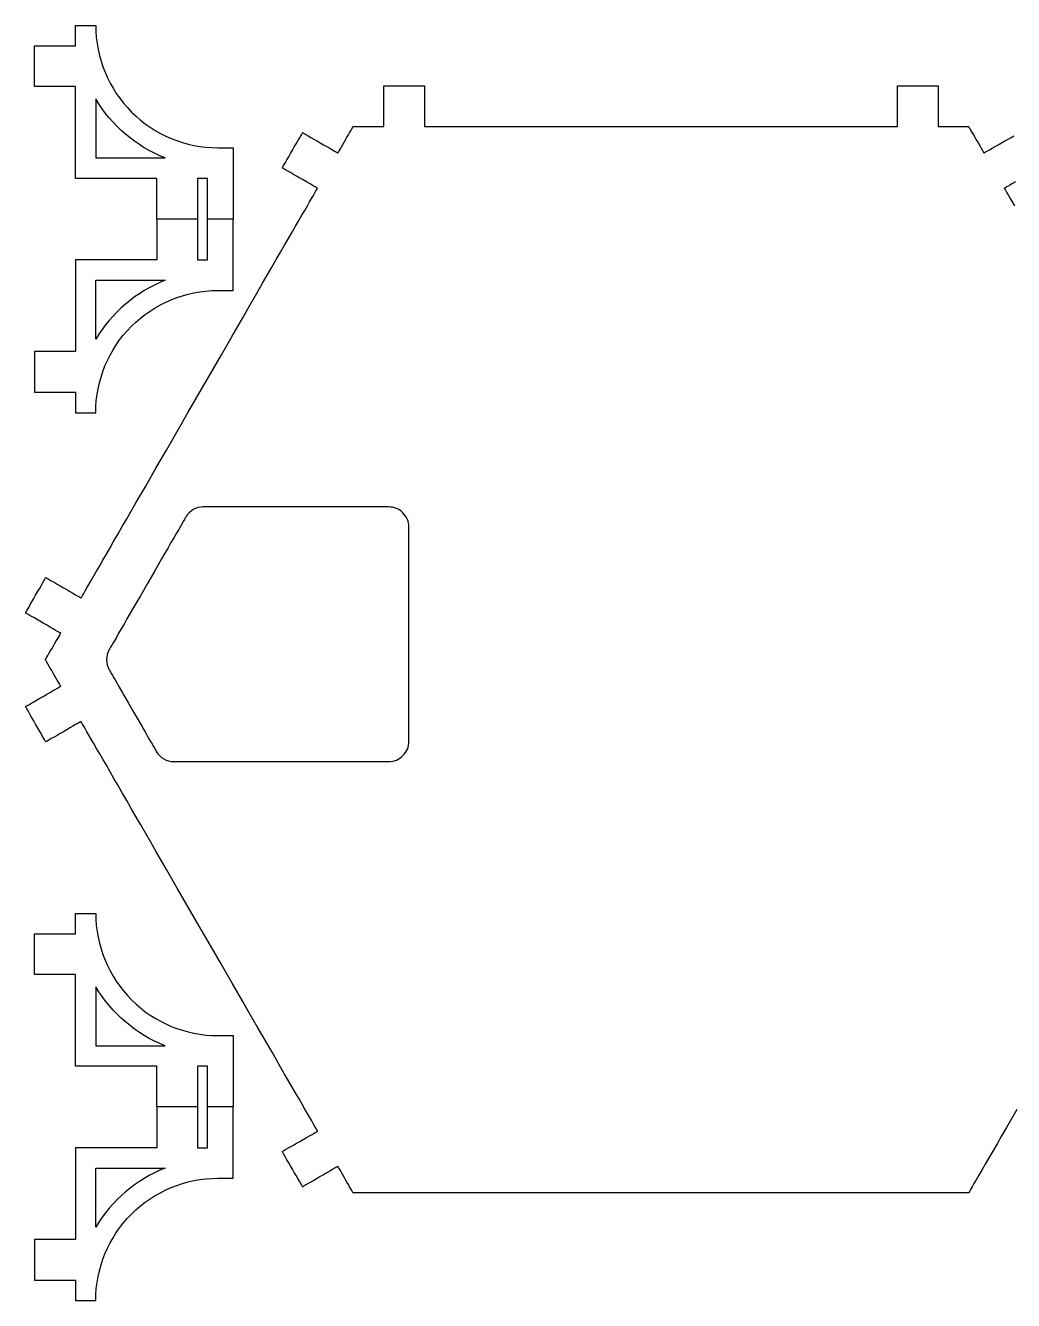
# Model space of a CAD drawing. Header units: millimetres. Extents: x 132 to 771, y 404 to 944.
# Drawn here: x 136.8 to 233.9, y 407.4 to 532.6 of the extents above; entities that cross this region are included whole.
import ezdxf

# ---------------------------------------------------------------- set-up
doc = ezdxf.new("R2010")
doc.units = ezdxf.units.MM
doc.header["$MEASUREMENT"] = 0
doc.layers.get('0').update_dxf_attribs({"linetype": 'CONTINUOUS', "true_color": 0xffffff})

msp = doc.modelspace()

# ---------------------------------------------------------------- linework, layer by layer
at = {"color": 7, "linetype": 'Continuous', "true_color": 0xffffff}
for points in [[(154.73, 517.57), (154.72, 517.57), (154.69, 517.57), (154.64, 517.57), (154.58, 517.57), (154.42, 517.57), (154.23, 517.57), (154.05, 517.57), (153.89, 517.57), (153.83, 517.57), (153.78, 517.57), (153.74, 517.57), (153.73, 517.57), (153.73, 517.56), (153.73, 517.53), (153.73, 517.47), (153.73, 517.4), (153.73, 517.31), (153.73, 517.2), (153.73, 516.95), (153.73, 516.64), (153.73, 516.31), (153.73, 515.94), (153.73, 515.57), (153.73, 515.2), (153.73, 514.84), (153.73, 514.5), (153.73, 514.2), (153.73, 513.94), (153.73, 513.83), (153.73, 513.74), (153.73, 513.67), (153.73, 513.62), (153.73, 513.58), (153.73, 513.57), (153.72, 513.57), (153.69, 513.57), (153.63, 513.57), (153.56, 513.57), (153.47, 513.57), (153.36, 513.57), (153.11, 513.57), (152.81, 513.57), (152.47, 513.57), (152.11, 513.57), (151.73, 513.57), (151.36, 513.57), (151, 513.57), (150.66, 513.57), (150.36, 513.57), (150.1, 513.57), (150, 513.57), (149.91, 513.57), (149.83, 513.57), (149.78, 513.57), (149.75, 513.57), (149.73, 513.57), (149.73, 513.58), (149.73, 513.62), (149.73, 513.67), (149.73, 513.74), (149.73, 513.83), (149.73, 513.94), (149.73, 514.2), (149.73, 514.5), (149.73, 514.84), (149.73, 515.2), (149.73, 515.57), (149.73, 515.94), (149.73, 516.31), (149.73, 516.64), (149.73, 516.95), (149.73, 517.2), (149.73, 517.31), (149.73, 517.4), (149.73, 517.47), (149.73, 517.53), (149.73, 517.56), (149.73, 517.57), (149.71, 517.57), (149.64, 517.57), (149.54, 517.57), (149.39, 517.57), (149.21, 517.57), (149, 517.57), (148.75, 517.57), (148.48, 517.57), (148.19, 517.57), (147.88, 517.57), (147.55, 517.57), (147.2, 517.57), (146.48, 517.57), (145.74, 517.57), (144.99, 517.57), (144.27, 517.57), (143.93, 517.57), (143.59, 517.57), (143.28, 517.57), (142.99, 517.57), (142.72, 517.57), (142.48, 517.57), (142.27, 517.57), (142.08, 517.57), (141.94, 517.57), (141.83, 517.57), (141.76, 517.57), (141.74, 517.57), (141.74, 517.6), (141.74, 517.67), (141.74, 517.79), (141.74, 517.96), (141.74, 518.16), (141.74, 518.4), (141.74, 518.67), (141.74, 518.98), (141.74, 519.31), (141.74, 519.66), (141.74, 520.03), (141.74, 520.42), (141.74, 521.23), (141.74, 522.07), (141.74, 522.91), (141.74, 523.72), (141.74, 524.11), (141.74, 524.48), (141.74, 524.84), (141.74, 525.17), (141.74, 525.47), (141.74, 525.74), (141.74, 525.98), (141.74, 526.18), (141.74, 526.35), (141.74, 526.47), (141.74, 526.55), (141.74, 526.57), (141.73, 526.57), (141.7, 526.57), (141.64, 526.57), (141.57, 526.57), (141.48, 526.57), (141.37, 526.57), (141.12, 526.57), (140.81, 526.57), (140.48, 526.57), (140.11, 526.57), (139.74, 526.57), (139.37, 526.57), (139.01, 526.57), (138.67, 526.57), (138.37, 526.57), (138.11, 526.57), (138, 526.57), (137.91, 526.57), (137.84, 526.57), (137.79, 526.57), (137.75, 526.57), (137.74, 526.57), (137.74, 526.58), (137.74, 526.62), (137.74, 526.67), (137.74, 526.74), (137.74, 526.83), (137.74, 526.94), (137.74, 527.2), (137.74, 527.5), (137.74, 527.84), (137.74, 528.2), (137.74, 528.57), (137.74, 528.94), (137.74, 529.31), (137.74, 529.64), (137.74, 529.95), (137.74, 530.2), (137.74, 530.31), (137.74, 530.4), (137.74, 530.47), (137.74, 530.53), (137.74, 530.56), (137.74, 530.57), (137.75, 530.57), (137.79, 530.57), (137.84, 530.57), (137.91, 530.57), (138, 530.57), (138.11, 530.57), (138.37, 530.57), (138.67, 530.57), (139.01, 530.57), (139.37, 530.57), (139.74, 530.57), (140.11, 530.57), (140.48, 530.57), (140.81, 530.57), (141.12, 530.57), (141.37, 530.57), (141.48, 530.57), (141.57, 530.57), (141.64, 530.57), (141.7, 530.57), (141.73, 530.57), (141.74, 530.57), (141.74, 530.59), (141.74, 530.66), (141.74, 530.76), (141.74, 530.88), (141.74, 531.04), (141.74, 531.2), (141.74, 531.57), (141.74, 531.94), (141.74, 532.11), (141.74, 532.26), (141.74, 532.39), (141.74, 532.49), (141.74, 532.55), (141.74, 532.57), (141.76, 532.57), (141.83, 532.57), (141.93, 532.57), (142.05, 532.57), (142.21, 532.57), (142.37, 532.57), (142.74, 532.57), (143.11, 532.57), (143.28, 532.57), (143.43, 532.57), (143.56, 532.57), (143.66, 532.57), (143.72, 532.57), (143.74, 532.57), (143.74, 532.57), (143.76, 531.98), (143.8, 531.38), (143.87, 530.8), (143.98, 530.22), (144.11, 529.64), (144.26, 529.08), (144.45, 528.52), (144.66, 527.98), (144.9, 527.44), (145.16, 526.92), (145.45, 526.41), (145.76, 525.91), (146.1, 525.43), (146.47, 524.96), (146.85, 524.51), (147.26, 524.08), (147.7, 523.67), (148.14, 523.28), (148.61, 522.92), (149.09, 522.58), (149.59, 522.27), (150.1, 521.98), (150.62, 521.72), (151.15, 521.48), (151.7, 521.27), (152.25, 521.09), (152.82, 520.93), (153.39, 520.8), (153.97, 520.7), (154.56, 520.63), (155.15, 520.59), (155.74, 520.57), (155.76, 520.57), (155.81, 520.57), (155.88, 520.57), (155.97, 520.57), (156.09, 520.57), (156.21, 520.57), (156.49, 520.57), (156.76, 520.57), (156.89, 520.57), (157, 520.57), (157.1, 520.57), (157.17, 520.57), (157.22, 520.57), (157.23, 520.57), (157.23, 520.56), (157.23, 520.54), (157.23, 520.5), (157.23, 520.44), (157.23, 520.29), (157.23, 520.1), (157.23, 519.88), (157.23, 519.62), (157.23, 519.35), (157.23, 519.07), (157.23, 518.79), (157.23, 518.52), (157.23, 518.27), (157.23, 518.04), (157.23, 517.85), (157.23, 517.7), (157.23, 517.65), (157.23, 517.6), (157.23, 517.58), (157.23, 517.57), (157.23, 517.56), (157.23, 517.53), (157.23, 517.47), (157.23, 517.4), (157.23, 517.31), (157.23, 517.2), (157.23, 516.95), (157.23, 516.64), (157.23, 516.31), (157.23, 515.94), (157.23, 515.57), (157.23, 515.2), (157.23, 514.84), (157.23, 514.5), (157.23, 514.2), (157.23, 513.94), (157.23, 513.83), (157.23, 513.74), (157.23, 513.67), (157.23, 513.62), (157.23, 513.58), (157.23, 513.57), (157.21, 513.57), (157.13, 513.57), (157, 513.57), (156.84, 513.57), (156.65, 513.57), (156.44, 513.57), (155.98, 513.57), (155.52, 513.57), (155.31, 513.57), (155.12, 513.57), (154.96, 513.57), (154.84, 513.57), (154.76, 513.57), (154.73, 513.57), (154.73, 513.58), (154.73, 513.62), (154.73, 513.67), (154.73, 513.74), (154.73, 513.83), (154.73, 513.94), (154.73, 514.2), (154.73, 514.5), (154.73, 514.84), (154.73, 515.2), (154.73, 515.57), (154.73, 515.94), (154.73, 516.31), (154.73, 516.64), (154.73, 516.95), (154.73, 517.2), (154.73, 517.31), (154.73, 517.4), (154.73, 517.47), (154.73, 517.53), (154.73, 517.56), (154.73, 517.57)], [(162.06, 422.05), (162.07, 422.06), (162.1, 422.08), (162.14, 422.1), (162.21, 422.14), (162.28, 422.18), (162.38, 422.24), (162.6, 422.37), (162.86, 422.52), (163.15, 422.69), (163.47, 422.87), (163.79, 423.05), (164.11, 423.24), (164.42, 423.42), (164.72, 423.59), (164.98, 423.74), (165.2, 423.87), (165.29, 423.92), (165.37, 423.97), (165.44, 424), (165.48, 424.03), (165.51, 424.05), (165.52, 424.05), (165.5, 424.08), (165.45, 424.17), (165.37, 424.31), (165.26, 424.51), (165.12, 424.75), (164.95, 425.05), (164.75, 425.39), (164.52, 425.78), (164.27, 426.22), (164, 426.69), (163.7, 427.21), (163.38, 427.76), (163.04, 428.36), (162.67, 428.98), (162.29, 429.64), (161.89, 430.34), (161.48, 431.06), (161.05, 431.81), (160.6, 432.58), (160.14, 433.38), (159.66, 434.2), (159.18, 435.04), (158.68, 435.9), (158.18, 436.78), (157.14, 438.57), (156.08, 440.41), (155, 442.28), (153.91, 444.16), (152.83, 446.04), (151.75, 447.91), (150.69, 449.75), (149.65, 451.54), (149.15, 452.42), (148.65, 453.27), (148.16, 454.12), (147.69, 454.94), (147.23, 455.73), (146.78, 456.51), (146.35, 457.26), (145.93, 457.98), (145.53, 458.67), (145.15, 459.33), (144.79, 459.96), (144.45, 460.55), (144.13, 461.1), (143.83, 461.62), (143.55, 462.1), (143.3, 462.53), (143.08, 462.92), (142.88, 463.26), (142.71, 463.56), (142.56, 463.81), (142.45, 464), (142.37, 464.14), (142.32, 464.23), (142.3, 464.26), (142.3, 464.26), (142.27, 464.24), (142.22, 464.21), (142.16, 464.18), (142.08, 464.13), (141.99, 464.08), (141.77, 463.95), (141.5, 463.8), (141.21, 463.63), (140.9, 463.45), (140.57, 463.26), (140.25, 463.08), (139.94, 462.9), (139.65, 462.73), (139.38, 462.58), (139.16, 462.45), (139.07, 462.39), (138.99, 462.35), (138.93, 462.31), (138.88, 462.29), (138.85, 462.27), (138.84, 462.26), (138.84, 462.27), (138.82, 462.3), (138.79, 462.35), (138.76, 462.41), (138.71, 462.49), (138.66, 462.58), (138.53, 462.8), (138.38, 463.07), (138.21, 463.36), (138.03, 463.67), (137.84, 463.99), (137.66, 464.32), (137.48, 464.63), (137.31, 464.92), (137.16, 465.19), (137.03, 465.41), (136.97, 465.5), (136.93, 465.58), (136.89, 465.64), (136.87, 465.69), (136.85, 465.72), (136.84, 465.73), (136.85, 465.73), (136.88, 465.75), (136.93, 465.78), (136.99, 465.81), (137.07, 465.86), (137.16, 465.91), (137.38, 466.04), (137.65, 466.19), (137.94, 466.36), (138.25, 466.54), (138.57, 466.73), (138.9, 466.91), (139.21, 467.09), (139.5, 467.26), (139.77, 467.41), (139.99, 467.54), (140.08, 467.6), (140.16, 467.64), (140.22, 467.68), (140.27, 467.7), (140.3, 467.72), (140.31, 467.73), (140.3, 467.73), (140.29, 467.76), (140.24, 467.84), (140.17, 467.97), (140.07, 468.13), (139.96, 468.33), (139.83, 468.55), (139.7, 468.78), (139.56, 469.02), (139.42, 469.27), (139.28, 469.5), (139.15, 469.72), (139.04, 469.92), (138.94, 470.08), (138.87, 470.21), (138.82, 470.29), (138.81, 470.32), (138.81, 470.32), (138.81, 470.33), (138.82, 470.35), (138.87, 470.44), (138.94, 470.56), (139.04, 470.73), (139.15, 470.93), (139.28, 471.15), (139.42, 471.38), (139.56, 471.62), (139.7, 471.87), (139.83, 472.1), (139.96, 472.32), (140.07, 472.52), (140.17, 472.68), (140.24, 472.81), (140.29, 472.89), (140.3, 472.92), (140.31, 472.92), (140.3, 472.93), (140.27, 472.95), (140.22, 472.97), (140.16, 473.01), (140.08, 473.05), (139.99, 473.11), (139.77, 473.24), (139.5, 473.39), (139.21, 473.56), (138.9, 473.74), (138.57, 473.92), (138.25, 474.11), (137.94, 474.29), (137.65, 474.46), (137.38, 474.61), (137.16, 474.74), (137.07, 474.79), (136.99, 474.84), (136.93, 474.87), (136.88, 474.9), (136.85, 474.92), (136.84, 474.92), (136.85, 474.93), (136.87, 474.96), (136.89, 475.01), (136.93, 475.07), (136.97, 475.15), (137.03, 475.24), (137.16, 475.46), (137.31, 475.73), (137.48, 476.02), (137.66, 476.33), (137.84, 476.65), (138.03, 476.98), (138.21, 477.29), (138.38, 477.58), (138.53, 477.85), (138.66, 478.07), (138.71, 478.16), (138.76, 478.24), (138.79, 478.3), (138.82, 478.35), (138.84, 478.38), (138.84, 478.39), (138.85, 478.38), (138.88, 478.36), (138.93, 478.34), (138.99, 478.3), (139.07, 478.26), (139.16, 478.2), (139.38, 478.07), (139.65, 477.92), (139.94, 477.75), (140.25, 477.57), (140.57, 477.39), (140.9, 477.2), (141.21, 477.02), (141.5, 476.85), (141.77, 476.7), (141.99, 476.57), (142.08, 476.52), (142.16, 476.47), (142.22, 476.44), (142.27, 476.41), (142.3, 476.39), (142.31, 476.39), (142.32, 476.42), (142.37, 476.5), (142.45, 476.64), (142.57, 476.84), (142.71, 477.08), (142.88, 477.38), (143.08, 477.72), (143.3, 478.11), (143.55, 478.55), (143.83, 479.02), (144.13, 479.54), (144.45, 480.1), (144.79, 480.69), (145.15, 481.32), (145.53, 481.98), (145.93, 482.67), (146.35, 483.39), (146.78, 484.14), (147.23, 484.91), (147.69, 485.71), (148.16, 486.53), (148.65, 487.37), (149.15, 488.23), (149.65, 489.11), (150.69, 490.9), (151.75, 492.74), (152.83, 494.61), (153.91, 496.49), (155, 498.37), (156.08, 500.24), (157.14, 502.08), (158.17, 503.87), (158.68, 504.75), (159.17, 505.61), (159.66, 506.45), (160.13, 507.27), (160.59, 508.07), (161.04, 508.84), (161.47, 509.59), (161.89, 510.31), (162.29, 511), (162.67, 511.66), (163.03, 512.29), (163.37, 512.88), (163.69, 513.44), (163.99, 513.95), (164.27, 514.43), (164.52, 514.86), (164.74, 515.25), (164.94, 515.6), (165.11, 515.89), (165.25, 516.14), (165.36, 516.33), (165.45, 516.47), (165.49, 516.56), (165.51, 516.59), (165.51, 516.6), (165.48, 516.62), (165.44, 516.65), (165.37, 516.68), (165.29, 516.73), (165.2, 516.78), (164.98, 516.91), (164.72, 517.06), (164.42, 517.23), (164.11, 517.41), (163.79, 517.6), (163.47, 517.78), (163.15, 517.96), (162.86, 518.13), (162.6, 518.28), (162.38, 518.41), (162.28, 518.47), (162.21, 518.51), (162.14, 518.55), (162.1, 518.57), (162.07, 518.59), (162.06, 518.6), (162.06, 518.61), (162.08, 518.64), (162.11, 518.68), (162.14, 518.75), (162.19, 518.82), (162.24, 518.92), (162.37, 519.14), (162.52, 519.4), (162.69, 519.69), (162.87, 520), (163.06, 520.33), (163.24, 520.65), (163.42, 520.96), (163.59, 521.26), (163.74, 521.52), (163.87, 521.74), (163.93, 521.83), (163.97, 521.91), (164.01, 521.97), (164.03, 522.02), (164.05, 522.05), (164.06, 522.06), (164.07, 522.05), (164.1, 522.04), (164.14, 522.01), (164.21, 521.97), (164.28, 521.93), (164.38, 521.87), (164.6, 521.75), (164.86, 521.59), (165.15, 521.43), (165.47, 521.25), (165.79, 521.06), (166.11, 520.87), (166.42, 520.69), (166.72, 520.52), (166.98, 520.37), (167.2, 520.24), (167.29, 520.19), (167.37, 520.14), (167.44, 520.11), (167.48, 520.08), (167.51, 520.06), (167.52, 520.06), (167.53, 520.07), (167.54, 520.09), (167.59, 520.17), (167.66, 520.3), (167.76, 520.46), (167.87, 520.66), (168, 520.88), (168.13, 521.12), (168.27, 521.36), (168.41, 521.6), (168.55, 521.83), (168.67, 522.05), (168.79, 522.25), (168.88, 522.42), (168.96, 522.54), (169, 522.63), (169.02, 522.65), (169.02, 522.66), (169.03, 522.66), (169.05, 522.66), (169.1, 522.66), (169.15, 522.66), (169.3, 522.66), (169.49, 522.66), (169.72, 522.66), (169.97, 522.66), (170.24, 522.66), (170.52, 522.66), (170.8, 522.66), (171.07, 522.66), (171.33, 522.66), (171.55, 522.66), (171.74, 522.66), (171.89, 522.66), (171.95, 522.66), (171.99, 522.66), (172.01, 522.66), (172.02, 522.66), (172.02, 522.67), (172.02, 522.7), (172.02, 522.76), (172.02, 522.83), (172.02, 522.92), (172.02, 523.03), (172.02, 523.28), (172.02, 523.58), (172.02, 523.92), (172.02, 524.28), (172.02, 524.66), (172.02, 525.03), (172.02, 525.39), (172.02, 525.73), (172.02, 526.03), (172.02, 526.29), (172.02, 526.39), (172.02, 526.48), (172.02, 526.56), (172.02, 526.61), (172.02, 526.64), (172.02, 526.66), (172.03, 526.66), (172.07, 526.66), (172.12, 526.66), (172.19, 526.66), (172.28, 526.66), (172.39, 526.66), (172.65, 526.66), (172.95, 526.66), (173.29, 526.66), (173.65, 526.66), (174.02, 526.66), (174.39, 526.66), (174.76, 526.66), (175.09, 526.66), (175.4, 526.66), (175.65, 526.66), (175.76, 526.66), (175.85, 526.66), (175.92, 526.66), (175.98, 526.66), (176.01, 526.66), (176.02, 526.66), (176.02, 526.64), (176.02, 526.61), (176.02, 526.56), (176.02, 526.48), (176.02, 526.39), (176.02, 526.29), (176.02, 526.03), (176.02, 525.73), (176.02, 525.39), (176.02, 525.03), (176.02, 524.66), (176.02, 524.28), (176.02, 523.92), (176.02, 523.58), (176.02, 523.28), (176.02, 523.03), (176.02, 522.92), (176.02, 522.83), (176.02, 522.76), (176.02, 522.7), (176.02, 522.67), (176.02, 522.66), (176.05, 522.66), (176.15, 522.66), (176.32, 522.66), (176.54, 522.66), (176.83, 522.66), (177.17, 522.66), (177.57, 522.66), (178.02, 522.66), (178.52, 522.66), (179.07, 522.66), (179.66, 522.66), (180.31, 522.66), (180.99, 522.66), (181.71, 522.66), (183.28, 522.66), (184.97, 522.66), (186.79, 522.66), (188.71, 522.66), (190.71, 522.66), (192.78, 522.66), (194.91, 522.66), (199.24, 522.66), (203.56, 522.66), (205.69, 522.66), (207.76, 522.66), (209.76, 522.66), (211.68, 522.66), (213.5, 522.66), (215.19, 522.66), (216.76, 522.66), (217.48, 522.66), (218.16, 522.66), (218.81, 522.66), (219.4, 522.66), (219.95, 522.66), (220.45, 522.66), (220.9, 522.66), (221.3, 522.66), (221.64, 522.66), (221.93, 522.66), (222.15, 522.66), (222.32, 522.66), (222.42, 522.66), (222.45, 522.66), (222.45, 522.67), (222.45, 522.7), (222.45, 522.76), (222.45, 522.83), (222.45, 522.92), (222.45, 523.03), (222.45, 523.28), (222.45, 523.58), (222.45, 523.92), (222.45, 524.28), (222.45, 524.66), (222.45, 525.03), (222.45, 525.39), (222.45, 525.73), (222.45, 526.03), (222.45, 526.29), (222.45, 526.39), (222.45, 526.48), (222.45, 526.56), (222.45, 526.61), (222.45, 526.64), (222.45, 526.66), (222.46, 526.66), (222.49, 526.66), (222.55, 526.66), (222.62, 526.66), (222.71, 526.66), (222.82, 526.66), (223.07, 526.66), (223.38, 526.66), (223.71, 526.66), (224.08, 526.66), (224.45, 526.66), (224.82, 526.66), (225.18, 526.66), (225.52, 526.66), (225.82, 526.66), (226.08, 526.66), (226.19, 526.66), (226.28, 526.66), (226.35, 526.66), (226.4, 526.66), (226.44, 526.66), (226.45, 526.66), (226.45, 526.64), (226.45, 526.61), (226.45, 526.56), (226.45, 526.48), (226.45, 526.39), (226.45, 526.29), (226.45, 526.03), (226.45, 525.73), (226.45, 525.39), (226.45, 525.03), (226.45, 524.66), (226.45, 524.28), (226.45, 523.92), (226.45, 523.58), (226.45, 523.28), (226.45, 523.03), (226.45, 522.92), (226.45, 522.83), (226.45, 522.76), (226.45, 522.7), (226.45, 522.67), (226.45, 522.66), (226.46, 522.66), (226.48, 522.66), (226.52, 522.66), (226.58, 522.66), (226.73, 522.66), (226.92, 522.66), (227.14, 522.66), (227.4, 522.66), (227.67, 522.66), (227.95, 522.66), (228.23, 522.66), (228.5, 522.66), (228.75, 522.66), (228.98, 522.66), (229.17, 522.66), (229.32, 522.66), (229.37, 522.66), (229.42, 522.66), (229.44, 522.66), (229.45, 522.66), (229.45, 522.65), (229.47, 522.63), (229.51, 522.54), (229.59, 522.42), (229.68, 522.25), (229.8, 522.05), (229.92, 521.83), (230.06, 521.6), (230.2, 521.36), (230.34, 521.12), (230.47, 520.88), (230.6, 520.66), (230.71, 520.46), (230.81, 520.3), (230.88, 520.17), (230.93, 520.09), (230.94, 520.07), (230.95, 520.06), (230.96, 520.06), (230.99, 520.08), (231.03, 520.11), (231.1, 520.14), (231.18, 520.19), (231.27, 520.24), (231.49, 520.37), (231.75, 520.52), (232.05, 520.69), (232.36, 520.87), (232.68, 521.06), (233, 521.25), (233.32, 521.43), (233.61, 521.59), (233.87, 521.75)], [(150.55, 519.57), (150.02, 519.79), (149.5, 520.04), (149, 520.3), (148.51, 520.58), (148.03, 520.89), (147.56, 521.21), (147.11, 521.55), (146.67, 521.91), (146.25, 522.28), (145.84, 522.67), (145.45, 523.08), (145.07, 523.51), (144.71, 523.95), (144.37, 524.4), (144.05, 524.87), (143.74, 525.36), (143.74, 525.34), (143.74, 525.29), (143.74, 525.22), (143.74, 525.11), (143.74, 524.98), (143.74, 524.82), (143.74, 524.65), (143.74, 524.45), (143.74, 524.24), (143.74, 524.02), (143.74, 523.53), (143.74, 523), (143.74, 522.46), (143.74, 521.93), (143.74, 521.4), (143.74, 520.91), (143.74, 520.69), (143.74, 520.48), (143.74, 520.28), (143.74, 520.11), (143.74, 519.95), (143.74, 519.82), (143.74, 519.71), (143.74, 519.64), (143.74, 519.59), (143.74, 519.57), (143.76, 519.57), (143.82, 519.57), (143.91, 519.57), (144.03, 519.57), (144.19, 519.57), (144.37, 519.57), (144.58, 519.57), (144.8, 519.57), (145.05, 519.57), (145.32, 519.57), (145.89, 519.57), (146.51, 519.57), (147.14, 519.57), (147.78, 519.57), (148.39, 519.57), (148.97, 519.57), (149.23, 519.57), (149.48, 519.57), (149.71, 519.57), (149.92, 519.57), (150.1, 519.57), (150.25, 519.57), (150.38, 519.57), (150.47, 519.57), (150.53, 519.57), (150.55, 519.57)], [(234.05, 517.23), (233.75, 517.06), (233.49, 516.91), (233.27, 516.78), (233.18, 516.73), (233.1, 516.68), (233.03, 516.65), (232.99, 516.62), (232.96, 516.6), (232.95, 516.6), (232.97, 516.57), (233.02, 516.48), (233.1, 516.34), (233.21, 516.14), (233.35, 515.9), (233.52, 515.6), (233.72, 515.26), (233.95, 514.87)], [(149.73, 513.57), (149.73, 513.56), (149.73, 513.53), (149.73, 513.47), (149.73, 513.4), (149.73, 513.31), (149.73, 513.2), (149.73, 512.95), (149.73, 512.64), (149.73, 512.31), (149.73, 511.94), (149.73, 511.57), (149.73, 511.2), (149.73, 510.84), (149.73, 510.5), (149.73, 510.2), (149.73, 509.94), (149.73, 509.83), (149.73, 509.74), (149.73, 509.67), (149.73, 509.62), (149.73, 509.58), (149.73, 509.57), (149.71, 509.57), (149.64, 509.57), (149.54, 509.57), (149.39, 509.57), (149.21, 509.57), (149, 509.57), (148.75, 509.57), (148.48, 509.57), (148.19, 509.57), (147.88, 509.57), (147.55, 509.57), (147.2, 509.57), (146.48, 509.57), (145.74, 509.57), (144.99, 509.57), (144.27, 509.57), (143.93, 509.57), (143.59, 509.57), (143.28, 509.57), (142.99, 509.57), (142.72, 509.57), (142.48, 509.57), (142.27, 509.57), (142.08, 509.57), (141.94, 509.57), (141.83, 509.57), (141.76, 509.57), (141.74, 509.57), (141.74, 509.55), (141.74, 509.47), (141.74, 509.35), (141.74, 509.18), (141.74, 508.98), (141.74, 508.74), (141.74, 508.47), (141.74, 508.17), (141.74, 507.84), (141.74, 507.48), (141.74, 507.11), (141.74, 506.72), (141.74, 505.91), (141.74, 505.07), (141.74, 504.23), (141.74, 503.42), (141.74, 503.03), (141.74, 502.66), (141.74, 502.31), (141.74, 501.98), (141.74, 501.67), (141.74, 501.4), (141.74, 501.16), (141.74, 500.96), (141.74, 500.79), (141.74, 500.67), (141.74, 500.6), (141.74, 500.57), (141.73, 500.57), (141.7, 500.57), (141.64, 500.57), (141.57, 500.57), (141.48, 500.57), (141.37, 500.57), (141.12, 500.57), (140.81, 500.57), (140.48, 500.57), (140.11, 500.57), (139.74, 500.57), (139.37, 500.57), (139.01, 500.57), (138.67, 500.57), (138.37, 500.57), (138.11, 500.57), (138, 500.57), (137.91, 500.57), (137.84, 500.57), (137.79, 500.57), (137.75, 500.57), (137.74, 500.57), (137.74, 500.56), (137.74, 500.53), (137.74, 500.47), (137.74, 500.4), (137.74, 500.31), (137.74, 500.2), (137.74, 499.95), (137.74, 499.64), (137.74, 499.31), (137.74, 498.94), (137.74, 498.57), (137.74, 498.2), (137.74, 497.84), (137.74, 497.5), (137.74, 497.2), (137.74, 496.94), (137.74, 496.83), (137.74, 496.74), (137.74, 496.67), (137.74, 496.62), (137.74, 496.58), (137.74, 496.57), (137.75, 496.57), (137.79, 496.57), (137.84, 496.57), (137.91, 496.57), (138, 496.57), (138.11, 496.57), (138.37, 496.57), (138.67, 496.57), (139.01, 496.57), (139.37, 496.57), (139.74, 496.57), (140.11, 496.57), (140.48, 496.57), (140.81, 496.57), (141.12, 496.57), (141.37, 496.57), (141.48, 496.57), (141.57, 496.57), (141.64, 496.57), (141.7, 496.57), (141.73, 496.57), (141.74, 496.57), (141.74, 496.55), (141.74, 496.49), (141.74, 496.39), (141.74, 496.26), (141.74, 496.11), (141.74, 495.94), (141.74, 495.57), (141.74, 495.2), (141.74, 495.04), (141.74, 494.88), (141.74, 494.76), (141.74, 494.66), (141.74, 494.59), (141.74, 494.57), (141.76, 494.57), (141.83, 494.57), (141.93, 494.57), (142.05, 494.57), (142.21, 494.57), (142.37, 494.57), (142.74, 494.57), (143.11, 494.57), (143.28, 494.57), (143.43, 494.57), (143.56, 494.57), (143.66, 494.57), (143.72, 494.57), (143.74, 494.57), (143.76, 495.17), (143.8, 495.76), (143.87, 496.34), (143.97, 496.92), (144.1, 497.49), (144.26, 498.06), (144.44, 498.61), (144.65, 499.16), (144.89, 499.69), (145.15, 500.22), (145.44, 500.73), (145.75, 501.22), (146.09, 501.71), (146.45, 502.17), (146.84, 502.62), (147.25, 503.05), (147.68, 503.46), (148.13, 503.85), (148.59, 504.21), (149.08, 504.55), (149.57, 504.87), (150.09, 505.15), (150.61, 505.42), (151.15, 505.65), (151.69, 505.87), (152.25, 506.05), (152.82, 506.21), (153.39, 506.34), (153.97, 506.44), (154.56, 506.51), (155.15, 506.56), (155.74, 506.57), (155.76, 506.57), (155.81, 506.57), (155.88, 506.57), (155.97, 506.57), (156.09, 506.57), (156.21, 506.57), (156.49, 506.57), (156.76, 506.57), (156.89, 506.57), (157, 506.57), (157.1, 506.57), (157.17, 506.57), (157.22, 506.57), (157.23, 506.57), (157.23, 506.58), (157.23, 506.6), (157.23, 506.65), (157.23, 506.7), (157.23, 506.85), (157.23, 507.04), (157.23, 507.27), (157.23, 507.52), (157.23, 507.79), (157.23, 508.07), (157.23, 508.35), (157.23, 508.62), (157.23, 508.88), (157.23, 509.1), (157.23, 509.29), (157.23, 509.44), (157.23, 509.5), (157.23, 509.54), (157.23, 509.56), (157.23, 509.57), (157.23, 509.58), (157.23, 509.62), (157.23, 509.67), (157.23, 509.74), (157.23, 509.83), (157.23, 509.94), (157.23, 510.2), (157.23, 510.5), (157.23, 510.84), (157.23, 511.2), (157.23, 511.57), (157.23, 511.94), (157.23, 512.31), (157.23, 512.64), (157.23, 512.95), (157.23, 513.2), (157.23, 513.31), (157.23, 513.4), (157.23, 513.47), (157.23, 513.53), (157.23, 513.56), (157.23, 513.57)], [(153.73, 513.57), (153.73, 513.56), (153.73, 513.53), (153.73, 513.47), (153.73, 513.4), (153.73, 513.31), (153.73, 513.2), (153.73, 512.95), (153.73, 512.64), (153.73, 512.31), (153.73, 511.94), (153.73, 511.57), (153.73, 511.2), (153.73, 510.84), (153.73, 510.5), (153.73, 510.2), (153.73, 509.94), (153.73, 509.83), (153.73, 509.74), (153.73, 509.67), (153.73, 509.62), (153.73, 509.58), (153.73, 509.57), (153.74, 509.57), (153.78, 509.57), (153.83, 509.57), (153.89, 509.57), (154.05, 509.57), (154.23, 509.57), (154.42, 509.57), (154.58, 509.57), (154.64, 509.57), (154.69, 509.57), (154.72, 509.57), (154.73, 509.57), (154.73, 509.58), (154.73, 509.62), (154.73, 509.67), (154.73, 509.74), (154.73, 509.83), (154.73, 509.94), (154.73, 510.2), (154.73, 510.5), (154.73, 510.84), (154.73, 511.2), (154.73, 511.57), (154.73, 511.94), (154.73, 512.31), (154.73, 512.64), (154.73, 512.95), (154.73, 513.2), (154.73, 513.31), (154.73, 513.4), (154.73, 513.47), (154.73, 513.53), (154.73, 513.56), (154.73, 513.57)], [(150.55, 507.57), (150.02, 507.35), (149.5, 507.1), (149, 506.84), (148.51, 506.56), (148.03, 506.25), (147.56, 505.93), (147.11, 505.59), (146.67, 505.23), (146.25, 504.86), (145.84, 504.47), (145.45, 504.06), (145.07, 503.63), (144.71, 503.19), (144.37, 502.74), (144.05, 502.27), (143.74, 501.78), (143.74, 501.8), (143.74, 501.85), (143.74, 501.92), (143.74, 502.03), (143.74, 502.16), (143.74, 502.32), (143.74, 502.49), (143.74, 502.69), (143.74, 502.9), (143.74, 503.12), (143.74, 503.61), (143.74, 504.14), (143.74, 504.68), (143.74, 505.22), (143.74, 505.74), (143.74, 506.23), (143.74, 506.45), (143.74, 506.67), (143.74, 506.86), (143.74, 507.04), (143.74, 507.19), (143.74, 507.32), (143.74, 507.43), (143.74, 507.51), (143.74, 507.55), (143.74, 507.57), (143.76, 507.57), (143.82, 507.57), (143.91, 507.57), (144.03, 507.57), (144.19, 507.57), (144.37, 507.57), (144.58, 507.57), (144.8, 507.57), (145.05, 507.57), (145.32, 507.57), (145.89, 507.57), (146.51, 507.57), (147.14, 507.57), (147.78, 507.57), (148.39, 507.57), (148.97, 507.57), (149.23, 507.57), (149.48, 507.57), (149.71, 507.57), (149.92, 507.57), (150.1, 507.57), (150.25, 507.57), (150.38, 507.57), (150.47, 507.57), (150.53, 507.57), (150.55, 507.57)], [(151.43, 460.32), (151.44, 460.32), (151.49, 460.32), (151.56, 460.32), (151.66, 460.32), (151.79, 460.32), (151.95, 460.32), (152.13, 460.32), (152.33, 460.32), (152.56, 460.32), (152.81, 460.32), (153.08, 460.32), (153.37, 460.32), (153.68, 460.32), (154.01, 460.32), (154.36, 460.32), (154.72, 460.32), (155.1, 460.32), (155.49, 460.32), (156.31, 460.32), (157.18, 460.32), (158.09, 460.32), (159.03, 460.32), (160, 460.32), (160.97, 460.32), (161.96, 460.32), (162.95, 460.32), (163.93, 460.32), (164.89, 460.32), (165.83, 460.32), (166.74, 460.32), (167.61, 460.32), (168.43, 460.32), (168.82, 460.32), (169.2, 460.32), (169.56, 460.32), (169.91, 460.32), (170.24, 460.32), (170.55, 460.32), (170.84, 460.32), (171.11, 460.32), (171.36, 460.32), (171.59, 460.32), (171.79, 460.32), (171.97, 460.32), (172.13, 460.32), (172.25, 460.32), (172.36, 460.32), (172.43, 460.32), (172.47, 460.32), (172.49, 460.32), (172.69, 460.33), (172.89, 460.36), (173.08, 460.41), (173.26, 460.48), (173.44, 460.56), (173.61, 460.66), (173.76, 460.78), (173.91, 460.91), (174.04, 461.06), (174.16, 461.22), (174.26, 461.38), (174.35, 461.56), (174.41, 461.74), (174.46, 461.93), (174.49, 462.13), (174.5, 462.32), (174.5, 462.34), (174.5, 462.38), (174.5, 462.46), (174.5, 462.56), (174.5, 462.69), (174.5, 462.84), (174.5, 463.02), (174.5, 463.23), (174.5, 463.45), (174.5, 463.7), (174.5, 463.97), (174.5, 464.26), (174.5, 464.57), (174.5, 464.9), (174.5, 465.24), (174.5, 465.6), (174.5, 465.98), (174.5, 466.37), (174.5, 467.19), (174.5, 468.06), (174.5, 468.97), (174.5, 469.91), (174.5, 470.87), (174.5, 471.84), (174.5, 472.82), (174.5, 473.81), (174.5, 474.78), (174.5, 475.74), (174.5, 476.68), (174.5, 477.59), (174.5, 478.45), (174.5, 479.27), (174.5, 479.67), (174.5, 480.04), (174.5, 480.4), (174.5, 480.75), (174.5, 481.08), (174.5, 481.39), (174.5, 481.68), (174.5, 481.95), (174.5, 482.19), (174.5, 482.42), (174.5, 482.62), (174.5, 482.8), (174.5, 482.96), (174.5, 483.09), (174.5, 483.19), (174.5, 483.26), (174.5, 483.31), (174.5, 483.32), (174.49, 483.52), (174.46, 483.72), (174.41, 483.91), (174.34, 484.09), (174.26, 484.27), (174.16, 484.43), (174.04, 484.59), (173.91, 484.74), (173.76, 484.87), (173.61, 484.99), (173.44, 485.09), (173.26, 485.17), (173.08, 485.24), (172.89, 485.29), (172.69, 485.31), (172.5, 485.32), (172.48, 485.32), (172.44, 485.32), (172.38, 485.32), (172.29, 485.32), (172.18, 485.32), (172.05, 485.32), (171.89, 485.32), (171.71, 485.32), (171.52, 485.32), (171.3, 485.32), (171.07, 485.32), (170.82, 485.32), (170.55, 485.32), (170.27, 485.32), (169.65, 485.32), (168.99, 485.32), (168.28, 485.32), (167.53, 485.32), (166.74, 485.32), (165.93, 485.32), (165.1, 485.32), (163.4, 485.32), (161.71, 485.32), (160.87, 485.32), (160.06, 485.32), (159.28, 485.32), (158.53, 485.32), (157.81, 485.32), (157.15, 485.32), (156.54, 485.32), (156.25, 485.32), (155.98, 485.32), (155.73, 485.32), (155.5, 485.32), (155.28, 485.32), (155.09, 485.32), (154.91, 485.32), (154.75, 485.32), (154.62, 485.32), (154.51, 485.32), (154.42, 485.32), (154.35, 485.32), (154.31, 485.32), (154.3, 485.32), (154.05, 485.31), (153.79, 485.25), (153.54, 485.17), (153.31, 485.06), (153.1, 484.91), (152.9, 484.74), (152.73, 484.54), (152.58, 484.32), (152.58, 484.31), (152.56, 484.29), (152.53, 484.24), (152.5, 484.18), (152.45, 484.1), (152.4, 484), (152.33, 483.89), (152.26, 483.77), (152.09, 483.47), (151.89, 483.12), (151.66, 482.73), (151.41, 482.29), (151.13, 481.82), (150.84, 481.31), (150.53, 480.77), (150.21, 480.21), (149.87, 479.63), (149.53, 479.04), (148.83, 477.82), (148.13, 476.61), (147.78, 476.02), (147.45, 475.44), (147.12, 474.88), (146.81, 474.34), (146.52, 473.83), (146.25, 473.36), (145.99, 472.92), (145.77, 472.52), (145.57, 472.18), (145.4, 471.88), (145.32, 471.76), (145.26, 471.65), (145.2, 471.55), (145.16, 471.47), (145.12, 471.41), (145.09, 471.36), (145.08, 471.33), (145.07, 471.32), (144.96, 471.09), (144.87, 470.84), (144.82, 470.58), (144.81, 470.32), (144.82, 470.07), (144.87, 469.81), (144.96, 469.56), (145.07, 469.32), (145.09, 469.3), (145.13, 469.23), (145.19, 469.13), (145.27, 468.98), (145.38, 468.8), (145.5, 468.59), (145.64, 468.34), (145.8, 468.07), (145.96, 467.78), (146.15, 467.47), (146.34, 467.14), (146.54, 466.79), (146.95, 466.07), (147.38, 465.32), (147.81, 464.58), (148.23, 463.86), (148.43, 463.51), (148.62, 463.18), (148.8, 462.87), (148.97, 462.57), (149.13, 462.3), (149.27, 462.06), (149.39, 461.85), (149.5, 461.67), (149.58, 461.52), (149.64, 461.41), (149.68, 461.35), (149.69, 461.32), (149.84, 461.1), (150.01, 460.91), (150.21, 460.74), (150.43, 460.59), (150.66, 460.48), (150.9, 460.39), (151.16, 460.34), (151.43, 460.32)], [(154.73, 430.43), (154.72, 430.43), (154.69, 430.43), (154.64, 430.43), (154.58, 430.43), (154.41, 430.43), (154.23, 430.43), (154.05, 430.43), (153.89, 430.43), (153.82, 430.43), (153.77, 430.43), (153.74, 430.43), (153.73, 430.43), (153.73, 430.42), (153.73, 430.39), (153.73, 430.33), (153.73, 430.26), (153.73, 430.17), (153.73, 430.06), (153.73, 429.81), (153.73, 429.5), (153.73, 429.17), (153.73, 428.8), (153.73, 428.43), (153.73, 428.06), (153.73, 427.7), (153.73, 427.36), (153.73, 427.06), (153.73, 426.8), (153.73, 426.69), (153.73, 426.6), (153.73, 426.53), (153.73, 426.48), (153.73, 426.44), (153.73, 426.43), (153.72, 426.43), (153.69, 426.43), (153.63, 426.43), (153.56, 426.43), (153.47, 426.43), (153.36, 426.43), (153.11, 426.43), (152.8, 426.43), (152.47, 426.43), (152.1, 426.43), (151.73, 426.43), (151.36, 426.43), (151, 426.43), (150.66, 426.43), (150.36, 426.43), (150.1, 426.43), (149.99, 426.43), (149.9, 426.43), (149.83, 426.43), (149.78, 426.43), (149.74, 426.43), (149.73, 426.43), (149.73, 426.44), (149.73, 426.48), (149.73, 426.53), (149.73, 426.6), (149.73, 426.69), (149.73, 426.8), (149.73, 427.06), (149.73, 427.36), (149.73, 427.7), (149.73, 428.06), (149.73, 428.43), (149.73, 428.8), (149.73, 429.17), (149.73, 429.5), (149.73, 429.81), (149.73, 430.06), (149.73, 430.17), (149.73, 430.26), (149.73, 430.33), (149.73, 430.39), (149.73, 430.42), (149.73, 430.43), (149.71, 430.43), (149.64, 430.43), (149.54, 430.43), (149.39, 430.43), (149.21, 430.43), (148.99, 430.43), (148.75, 430.43), (148.48, 430.43), (148.19, 430.43), (147.88, 430.43), (147.55, 430.43), (147.2, 430.43), (146.48, 430.43), (145.74, 430.43), (144.99, 430.43), (144.27, 430.43), (143.93, 430.43), (143.59, 430.43), (143.28, 430.43), (142.99, 430.43), (142.72, 430.43), (142.48, 430.43), (142.27, 430.43), (142.08, 430.43), (141.94, 430.43), (141.83, 430.43), (141.76, 430.43), (141.74, 430.43), (141.74, 430.46), (141.74, 430.53), (141.74, 430.65), (141.74, 430.82), (141.74, 431.02), (141.74, 431.26), (141.74, 431.53), (141.74, 431.84), (141.74, 432.17), (141.74, 432.52), (141.74, 432.89), (141.74, 433.28), (141.74, 434.09), (141.74, 434.93), (141.74, 435.77), (141.74, 436.58), (141.74, 436.97), (141.74, 437.34), (141.74, 437.7), (141.74, 438.03), (141.74, 438.33), (141.74, 438.6), (141.74, 438.84), (141.74, 439.04), (141.74, 439.21), (141.74, 439.33), (141.74, 439.41), (141.74, 439.43), (141.73, 439.43), (141.7, 439.43), (141.64, 439.43), (141.57, 439.43), (141.48, 439.43), (141.37, 439.43), (141.12, 439.43), (140.81, 439.43), (140.48, 439.43), (140.11, 439.43), (139.74, 439.43), (139.37, 439.43), (139.01, 439.43), (138.67, 439.43), (138.37, 439.43), (138.11, 439.43), (138, 439.43), (137.91, 439.43), (137.84, 439.43), (137.79, 439.43), (137.75, 439.43), (137.74, 439.43), (137.74, 439.44), (137.74, 439.48), (137.74, 439.53), (137.74, 439.6), (137.74, 439.69), (137.74, 439.8), (137.74, 440.06), (137.74, 440.36), (137.74, 440.7), (137.74, 441.06), (137.74, 441.43), (137.74, 441.8), (137.74, 442.17), (137.74, 442.5), (137.74, 442.81), (137.74, 443.06), (137.74, 443.17), (137.74, 443.26), (137.74, 443.33), (137.74, 443.39), (137.74, 443.42), (137.74, 443.43), (137.75, 443.43), (137.79, 443.43), (137.84, 443.43), (137.91, 443.43), (138, 443.43), (138.11, 443.43), (138.37, 443.43), (138.67, 443.43), (139.01, 443.43), (139.37, 443.43), (139.74, 443.43), (140.11, 443.43), (140.48, 443.43), (140.81, 443.43), (141.12, 443.43), (141.37, 443.43), (141.48, 443.43), (141.57, 443.43), (141.64, 443.43), (141.7, 443.43), (141.73, 443.43), (141.74, 443.43), (141.74, 443.45), (141.74, 443.52), (141.74, 443.62), (141.74, 443.74), (141.74, 443.9), (141.74, 444.06), (141.74, 444.43), (141.74, 444.8), (141.74, 444.97), (141.74, 445.12), (141.74, 445.25), (141.74, 445.35), (141.74, 445.41), (141.74, 445.43), (141.76, 445.43), (141.83, 445.43), (141.93, 445.43), (142.05, 445.43), (142.21, 445.43), (142.37, 445.43), (142.74, 445.43), (143.11, 445.43), (143.28, 445.43), (143.43, 445.43), (143.56, 445.43), (143.66, 445.43), (143.72, 445.43), (143.74, 445.43), (143.74, 445.43), (143.76, 444.84), (143.8, 444.24), (143.87, 443.66), (143.98, 443.08), (144.11, 442.5), (144.26, 441.94), (144.45, 441.38), (144.66, 440.84), (144.9, 440.3), (145.16, 439.78), (145.45, 439.27), (145.76, 438.77), (146.1, 438.29), (146.47, 437.82), (146.85, 437.37), (147.26, 436.94), (147.7, 436.53), (148.14, 436.15), (148.61, 435.78), (149.09, 435.44), (149.59, 435.13), (150.1, 434.84), (150.62, 434.58), (151.15, 434.34), (151.7, 434.13), (152.25, 433.95), (152.82, 433.79), (153.39, 433.66), (153.97, 433.56), (154.56, 433.49), (155.15, 433.45), (155.74, 433.43), (155.76, 433.43), (155.81, 433.43), (155.88, 433.43), (155.97, 433.43), (156.09, 433.43), (156.21, 433.43), (156.49, 433.43), (156.76, 433.43), (156.89, 433.43), (157, 433.43), (157.1, 433.43), (157.17, 433.43), (157.21, 433.43), (157.23, 433.43), (157.23, 433.42), (157.23, 433.4), (157.23, 433.36), (157.23, 433.3), (157.23, 433.15), (157.23, 432.96), (157.23, 432.74), (157.23, 432.48), (157.23, 432.21), (157.23, 431.93), (157.23, 431.65), (157.23, 431.38), (157.23, 431.13), (157.23, 430.9), (157.23, 430.71), (157.23, 430.56), (157.23, 430.51), (157.23, 430.46), (157.23, 430.44), (157.23, 430.43), (157.23, 430.42), (157.23, 430.39), (157.23, 430.33), (157.23, 430.26), (157.23, 430.17), (157.23, 430.06), (157.23, 429.81), (157.23, 429.5), (157.23, 429.17), (157.23, 428.8), (157.23, 428.43), (157.23, 428.06), (157.23, 427.7), (157.23, 427.36), (157.23, 427.06), (157.23, 426.8), (157.23, 426.69), (157.23, 426.6), (157.23, 426.53), (157.23, 426.48), (157.23, 426.44), (157.23, 426.43), (157.21, 426.43), (157.12, 426.43), (157, 426.43), (156.84, 426.43), (156.65, 426.43), (156.44, 426.43), (155.98, 426.43), (155.52, 426.43), (155.31, 426.43), (155.12, 426.43), (154.96, 426.43), (154.84, 426.43), (154.76, 426.43), (154.73, 426.43), (154.73, 426.44), (154.73, 426.48), (154.73, 426.53), (154.73, 426.6), (154.73, 426.69), (154.73, 426.8), (154.73, 427.06), (154.73, 427.36), (154.73, 427.7), (154.73, 428.06), (154.73, 428.43), (154.73, 428.8), (154.73, 429.17), (154.73, 429.5), (154.73, 429.81), (154.73, 430.06), (154.73, 430.17), (154.73, 430.26), (154.73, 430.33), (154.73, 430.39), (154.73, 430.42), (154.73, 430.43)], [(150.55, 432.43), (150.02, 432.65), (149.5, 432.9), (149, 433.16), (148.51, 433.45), (148.03, 433.75), (147.56, 434.07), (147.11, 434.41), (146.67, 434.77), (146.25, 435.14), (145.84, 435.54), (145.45, 435.94), (145.07, 436.37), (144.71, 436.81), (144.37, 437.27), (144.05, 437.74), (143.74, 438.22), (143.74, 438.2), (143.74, 438.16), (143.74, 438.08), (143.74, 437.97), (143.74, 437.84), (143.74, 437.69), (143.74, 437.51), (143.74, 437.32), (143.74, 437.1), (143.74, 436.88), (143.74, 436.39), (143.74, 435.87), (143.74, 435.33), (143.74, 434.79), (143.74, 434.26), (143.74, 433.77), (143.74, 433.55), (143.74, 433.34), (143.74, 433.14), (143.74, 432.97), (143.74, 432.81), (143.74, 432.68), (143.74, 432.57), (143.74, 432.5), (143.74, 432.45), (143.74, 432.43), (143.76, 432.43), (143.82, 432.43), (143.91, 432.43), (144.03, 432.43), (144.19, 432.43), (144.37, 432.43), (144.58, 432.43), (144.8, 432.43), (145.05, 432.43), (145.32, 432.43), (145.89, 432.43), (146.51, 432.43), (147.14, 432.43), (147.78, 432.43), (148.39, 432.43), (148.97, 432.43), (149.23, 432.43), (149.48, 432.43), (149.71, 432.43), (149.92, 432.43), (150.1, 432.43), (150.25, 432.43), (150.38, 432.43), (150.47, 432.43), (150.53, 432.43), (150.55, 432.43)], [(149.73, 426.43), (149.73, 426.42), (149.73, 426.39), (149.73, 426.33), (149.73, 426.26), (149.73, 426.17), (149.73, 426.06), (149.73, 425.81), (149.73, 425.5), (149.73, 425.17), (149.73, 424.8), (149.73, 424.43), (149.73, 424.06), (149.73, 423.7), (149.73, 423.36), (149.73, 423.06), (149.73, 422.8), (149.73, 422.69), (149.73, 422.6), (149.73, 422.53), (149.73, 422.48), (149.73, 422.44), (149.73, 422.43), (149.71, 422.43), (149.64, 422.43), (149.54, 422.43), (149.39, 422.43), (149.21, 422.43), (148.99, 422.43), (148.75, 422.43), (148.48, 422.43), (148.19, 422.43), (147.88, 422.43), (147.55, 422.43), (147.2, 422.43), (146.48, 422.43), (145.74, 422.43), (144.99, 422.43), (144.27, 422.43), (143.93, 422.43), (143.59, 422.43), (143.28, 422.43), (142.99, 422.43), (142.72, 422.43), (142.48, 422.43), (142.27, 422.43), (142.08, 422.43), (141.94, 422.43), (141.83, 422.43), (141.76, 422.43), (141.74, 422.43), (141.74, 422.41), (141.74, 422.33), (141.74, 422.21), (141.74, 422.04), (141.74, 421.84), (141.74, 421.6), (141.74, 421.33), (141.74, 421.03), (141.74, 420.7), (141.74, 420.34), (141.74, 419.97), (141.74, 419.58), (141.74, 418.77), (141.74, 417.93), (141.74, 417.09), (141.74, 416.28), (141.74, 415.89), (141.74, 415.52), (141.74, 415.17), (141.74, 414.84), (141.74, 414.53), (141.74, 414.26), (141.74, 414.02), (141.74, 413.82), (141.74, 413.65), (141.74, 413.53), (141.74, 413.46), (141.74, 413.43), (141.73, 413.43), (141.7, 413.43), (141.64, 413.43), (141.57, 413.43), (141.48, 413.43), (141.37, 413.43), (141.12, 413.43), (140.81, 413.43), (140.48, 413.43), (140.11, 413.43), (139.74, 413.43), (139.37, 413.43), (139.01, 413.43), (138.67, 413.43), (138.37, 413.43), (138.11, 413.43), (138, 413.43), (137.91, 413.43), (137.84, 413.43), (137.79, 413.43), (137.75, 413.43), (137.74, 413.43), (137.74, 413.42), (137.74, 413.39), (137.74, 413.33), (137.74, 413.26), (137.74, 413.17), (137.74, 413.06), (137.74, 412.81), (137.74, 412.5), (137.74, 412.17), (137.74, 411.8), (137.74, 411.43), (137.74, 411.06), (137.74, 410.7), (137.74, 410.36), (137.74, 410.06), (137.74, 409.8), (137.74, 409.69), (137.74, 409.6), (137.74, 409.53), (137.74, 409.48), (137.74, 409.44), (137.74, 409.43), (137.75, 409.43), (137.79, 409.43), (137.84, 409.43), (137.91, 409.43), (138, 409.43), (138.11, 409.43), (138.37, 409.43), (138.67, 409.43), (139.01, 409.43), (139.37, 409.43), (139.74, 409.43), (140.11, 409.43), (140.48, 409.43), (140.81, 409.43), (141.12, 409.43), (141.37, 409.43), (141.48, 409.43), (141.57, 409.43), (141.64, 409.43), (141.7, 409.43), (141.73, 409.43), (141.74, 409.43), (141.74, 409.41), (141.74, 409.35), (141.74, 409.25), (141.74, 409.12), (141.74, 408.97), (141.74, 408.8), (141.74, 408.43), (141.74, 408.06), (141.74, 407.9), (141.74, 407.74), (141.74, 407.62), (141.74, 407.52), (141.74, 407.45), (141.74, 407.43), (141.76, 407.43), (141.83, 407.43), (141.93, 407.43), (142.05, 407.43), (142.21, 407.43), (142.37, 407.43), (142.74, 407.43), (143.11, 407.43), (143.28, 407.43), (143.43, 407.43), (143.56, 407.43), (143.66, 407.43), (143.72, 407.43), (143.74, 407.43), (143.76, 408.03), (143.8, 408.62), (143.87, 409.2), (143.97, 409.78), (144.1, 410.35), (144.26, 410.92), (144.44, 411.48), (144.65, 412.02), (144.89, 412.56), (145.15, 413.08), (145.44, 413.59), (145.75, 414.09), (146.09, 414.57), (146.45, 415.03), (146.84, 415.48), (147.25, 415.91), (147.68, 416.32), (148.13, 416.71), (148.59, 417.07), (149.08, 417.41), (149.57, 417.73), (150.09, 418.01), (150.61, 418.28), (151.15, 418.52), (151.69, 418.73), (152.25, 418.91), (152.82, 419.07), (153.39, 419.2), (153.97, 419.3), (154.56, 419.37), (155.15, 419.42), (155.74, 419.43), (155.76, 419.43), (155.81, 419.43), (155.88, 419.43), (155.97, 419.43), (156.09, 419.43), (156.21, 419.43), (156.49, 419.43), (156.76, 419.43), (156.89, 419.43), (157, 419.43), (157.1, 419.43), (157.17, 419.43), (157.21, 419.43), (157.23, 419.43), (157.23, 419.44), (157.23, 419.46), (157.23, 419.51), (157.23, 419.56), (157.23, 419.71), (157.23, 419.9), (157.23, 420.13), (157.23, 420.38), (157.23, 420.65), (157.23, 420.93), (157.23, 421.21), (157.23, 421.48), (157.23, 421.74), (157.23, 421.96), (157.23, 422.15), (157.23, 422.3), (157.23, 422.36), (157.23, 422.4), (157.23, 422.42), (157.23, 422.43), (157.23, 422.44), (157.23, 422.48), (157.23, 422.53), (157.23, 422.6), (157.23, 422.69), (157.23, 422.8), (157.23, 423.06), (157.23, 423.36), (157.23, 423.7), (157.23, 424.06), (157.23, 424.43), (157.23, 424.8), (157.23, 425.17), (157.23, 425.5), (157.23, 425.81), (157.23, 426.06), (157.23, 426.17), (157.23, 426.26), (157.23, 426.33), (157.23, 426.39), (157.23, 426.42), (157.23, 426.43)], [(153.73, 426.43), (153.73, 426.42), (153.73, 426.39), (153.73, 426.33), (153.73, 426.26), (153.73, 426.17), (153.73, 426.06), (153.73, 425.81), (153.73, 425.5), (153.73, 425.17), (153.73, 424.8), (153.73, 424.43), (153.73, 424.06), (153.73, 423.7), (153.73, 423.36), (153.73, 423.06), (153.73, 422.8), (153.73, 422.69), (153.73, 422.6), (153.73, 422.53), (153.73, 422.48), (153.73, 422.44), (153.73, 422.43), (153.74, 422.43), (153.77, 422.43), (153.82, 422.43), (153.89, 422.43), (154.05, 422.43), (154.23, 422.43), (154.41, 422.43), (154.58, 422.43), (154.64, 422.43), (154.69, 422.43), (154.72, 422.43), (154.73, 422.43), (154.73, 422.44), (154.73, 422.48), (154.73, 422.53), (154.73, 422.6), (154.73, 422.69), (154.73, 422.8), (154.73, 423.06), (154.73, 423.36), (154.73, 423.7), (154.73, 424.06), (154.73, 424.43), (154.73, 424.8), (154.73, 425.17), (154.73, 425.5), (154.73, 425.81), (154.73, 426.06), (154.73, 426.17), (154.73, 426.26), (154.73, 426.33), (154.73, 426.39), (154.73, 426.42), (154.73, 426.43)], [(234.17, 426.17), (233.65, 425.27), (233.15, 424.41), (232.68, 423.59), (232.24, 422.82), (231.82, 422.1), (231.43, 421.42), (231.07, 420.8), (230.75, 420.24), (230.45, 419.73), (230.2, 419.28), (229.97, 418.9), (229.79, 418.58), (229.64, 418.33), (229.54, 418.14), (229.47, 418.03), (229.45, 417.99), (229.4, 417.99), (229.28, 417.99), (229.06, 417.99), (228.77, 417.99), (228.4, 417.99), (227.96, 417.99), (227.44, 417.99), (226.85, 417.99), (226.2, 417.99), (225.48, 417.99), (224.71, 417.99), (223.87, 417.99), (222.98, 417.99), (222.04, 417.99), (221.05, 417.99), (220.01, 417.99), (218.92, 417.99), (217.8, 417.99), (215.43, 417.99), (212.94, 417.99), (210.33, 417.99), (207.63, 417.99), (204.87, 417.99), (202.06, 417.99), (199.24, 417.99), (196.41, 417.99), (193.6, 417.99), (190.84, 417.99), (188.14, 417.99), (185.53, 417.99), (183.04, 417.99), (180.67, 417.99), (179.55, 417.99), (178.46, 417.99), (177.42, 417.99), (176.43, 417.99), (175.49, 417.99), (174.6, 417.99), (173.76, 417.99), (172.99, 417.99), (172.27, 417.99), (171.62, 417.99), (171.03, 417.99), (170.51, 417.99), (170.07, 417.99), (169.7, 417.99), (169.41, 417.99), (169.19, 417.99), (169.07, 417.99), (169.02, 417.99), (169.02, 418), (169, 418.02), (168.96, 418.1), (168.88, 418.23), (168.79, 418.4), (168.67, 418.59), (168.55, 418.81), (168.41, 419.05), (168.27, 419.29), (168.13, 419.53), (168, 419.77), (167.87, 419.99), (167.76, 420.19), (167.66, 420.35), (167.59, 420.48), (167.54, 420.56), (167.53, 420.58), (167.52, 420.59), (167.51, 420.59), (167.48, 420.57), (167.44, 420.54), (167.37, 420.51), (167.29, 420.46), (167.2, 420.41), (166.98, 420.28), (166.72, 420.13), (166.42, 419.96), (166.11, 419.78), (165.79, 419.59), (165.47, 419.4), (165.15, 419.22), (164.86, 419.06), (164.6, 418.9), (164.38, 418.78), (164.28, 418.72), (164.21, 418.68), (164.14, 418.64), (164.1, 418.61), (164.07, 418.6), (164.06, 418.59), (164.05, 418.6), (164.03, 418.63), (164.01, 418.68), (163.97, 418.74), (163.93, 418.82), (163.87, 418.91), (163.74, 419.13), (163.59, 419.39), (163.42, 419.69), (163.24, 420), (163.06, 420.32), (162.87, 420.65), (162.69, 420.96), (162.52, 421.25), (162.37, 421.51), (162.24, 421.73), (162.19, 421.83), (162.14, 421.9), (162.11, 421.97), (162.08, 422.01), (162.06, 422.04), (162.06, 422.05)], [(150.55, 420.43), (150.02, 420.21), (149.5, 419.96), (149, 419.7), (148.51, 419.42), (148.03, 419.11), (147.56, 418.79), (147.11, 418.45), (146.67, 418.09), (146.25, 417.72), (145.84, 417.33), (145.45, 416.92), (145.07, 416.49), (144.71, 416.05), (144.37, 415.6), (144.05, 415.13), (143.74, 414.64), (143.74, 414.66), (143.74, 414.71), (143.74, 414.78), (143.74, 414.89), (143.74, 415.02), (143.74, 415.18), (143.74, 415.35), (143.74, 415.55), (143.74, 415.76), (143.74, 415.98), (143.74, 416.47), (143.74, 417), (143.74, 417.54), (143.74, 418.08), (143.74, 418.6), (143.74, 419.09), (143.74, 419.31), (143.74, 419.53), (143.74, 419.72), (143.74, 419.9), (143.74, 420.05), (143.74, 420.18), (143.74, 420.29), (143.74, 420.37), (143.74, 420.41), (143.74, 420.43), (143.76, 420.43), (143.82, 420.43), (143.91, 420.43), (144.03, 420.43), (144.19, 420.43), (144.37, 420.43), (144.58, 420.43), (144.8, 420.43), (145.05, 420.43), (145.32, 420.43), (145.89, 420.43), (146.51, 420.43), (147.14, 420.43), (147.78, 420.43), (148.39, 420.43), (148.97, 420.43), (149.23, 420.43), (149.48, 420.43), (149.71, 420.43), (149.92, 420.43), (150.1, 420.43), (150.25, 420.43), (150.38, 420.43), (150.47, 420.43), (150.53, 420.43), (150.55, 420.43)]]:
    msp.add_lwpolyline(points, dxfattribs=at)

doc.saveas('drawing.dxf')
